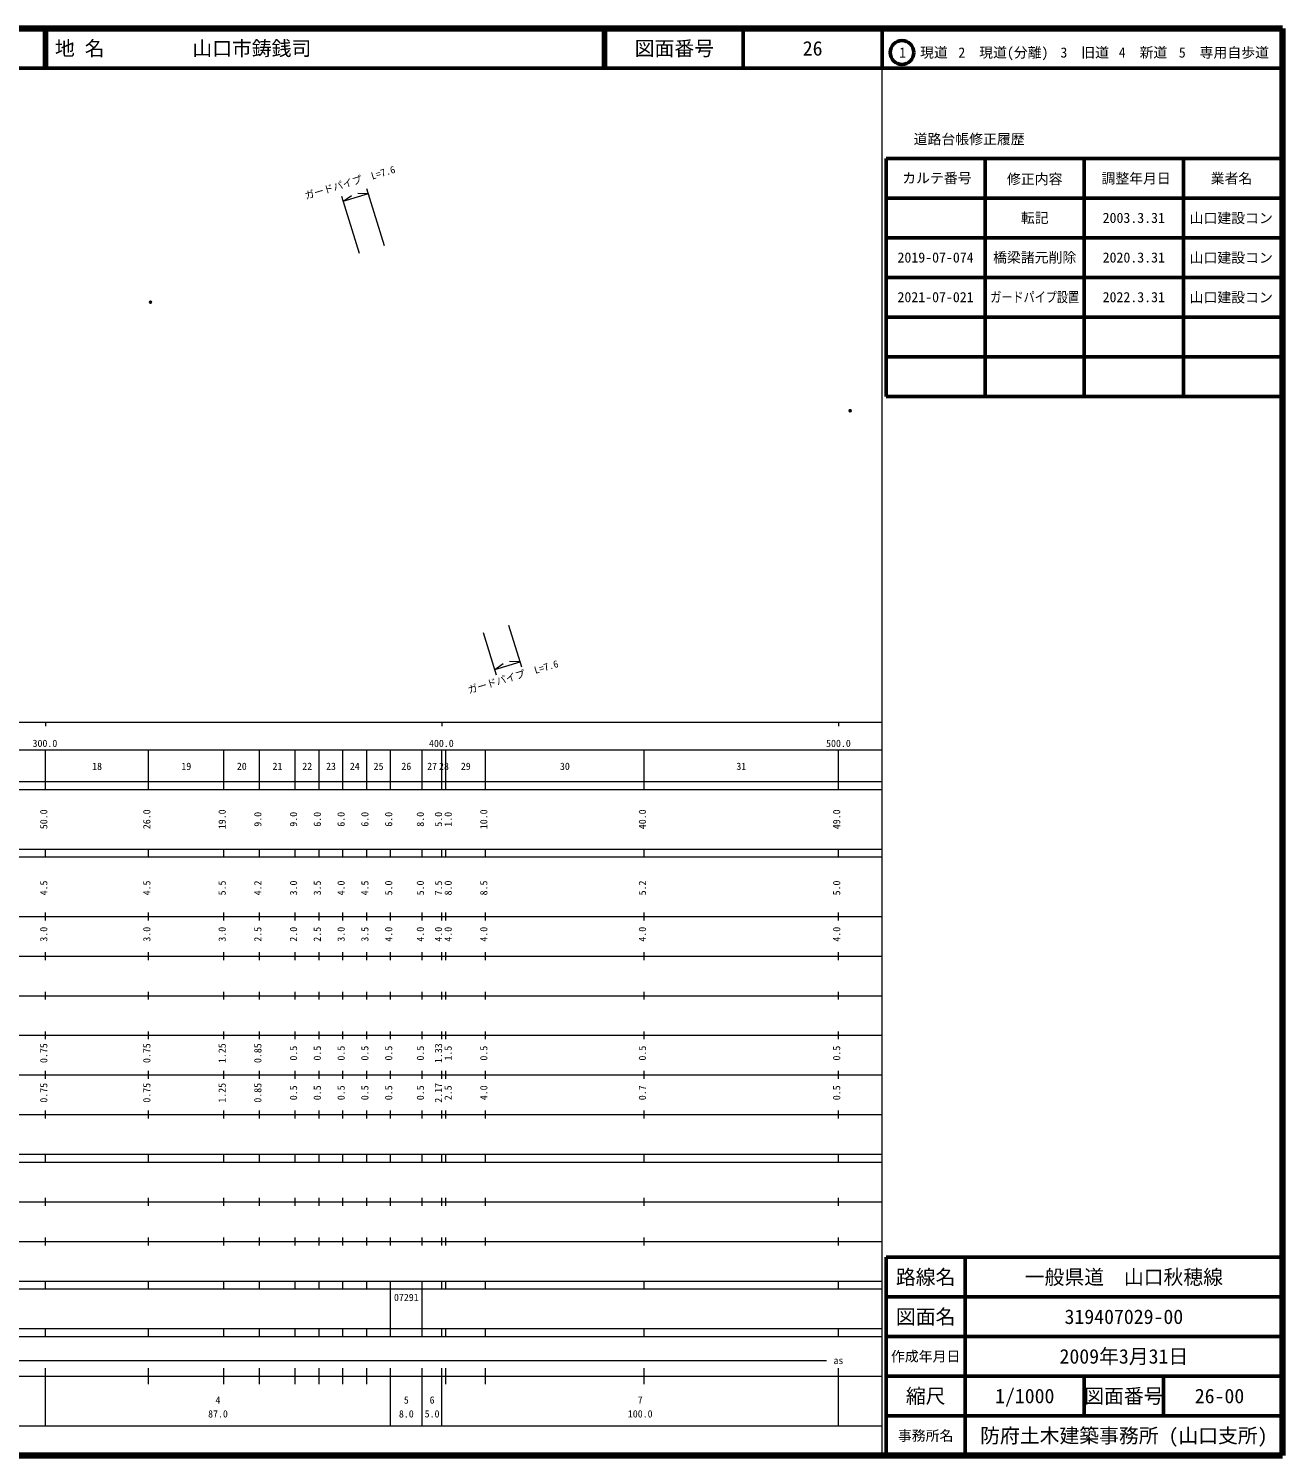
# Model space of a CAD drawing. Units: millimetres on the paper, with parts at other scales. Extents: x 40 to 680, y 20 to 380.
# Drawn here: x 363.7 to 680, y 20 to 380 of the extents above; entities that cross this region are included whole.
import ezdxf
from ezdxf.enums import TextEntityAlignment as Align

# ---------------------------------------------------------------- set-up
doc = ezdxf.new("R2010")
doc.units = ezdxf.units.MM
doc.header["$PDMODE"] = 32
doc.header["$PDSIZE"] = 0.5
doc.layers.add('M-OTRS', color=6, linetype='Continuous')
doc.layers.add('M-TTL-TXT', color=7, linetype='Continuous')
for name, color, linetype, lineweight in [('M-STR-HTXT', 7, 'Continuous', 13), ('M-TTL', 2, 'Continuous', 140), ('M-TTL-BAND', 7, 'Continuous', 13), ('M-TTL-FRAM', 2, 'Continuous', 50), ('M-TTL-LINE', 7, 'Continuous', 50)]:
    doc.layers.add(name, color=color, linetype=linetype, lineweight=lineweight)
doc.styles.add('ＭＳ ゴシック', font='')
doc.styles.get('ＭＳ ゴシック').set_extended_font_data('MS Gothic')

msp = doc.modelspace()

# ---------------------------------------------------------------- linework, layer by layer
at = {"layer": 'M-OTRS'}
for p in [(394.471, 310.959), (570.961, 283.587)]:
    msp.add_point(p, dxfattribs=at)
at = {"layer": 'M-STR-HTXT'}
for p, q in [((448.979, 339.678), (453.436, 325.296)), ((442.615, 337.706), (447.073, 323.324)), ((449.411, 338.282), (443.027, 336.376)), ((443.027, 336.376), (445.184, 337.889)), ((449.411, 338.282), (446.777, 338.365)), ((481.742, 216.89), (478.43, 227.576)), ((488.106, 218.862), (484.838, 229.406)), ((481.31, 218.286), (487.694, 220.192)), ((481.31, 218.286), (483.467, 219.799)), ((487.694, 220.192), (485.06, 220.275))]:
    msp.add_line(p, q, dxfattribs=at)
at = {"layer": 'M-TTL'}
for p, q in [((680, 380), (40, 380)), ((680, 20), (680, 380)), ((40, 20), (680, 20))]:
    msp.add_line(p, q, dxfattribs=at)
at = {"layer": 'M-TTL-BAND'}
for p, q in [((579, 20), (579, 370)), ((40, 205), (579, 205)), ((368, 205), (368, 204)), ((468, 205), (468, 204)), ((568, 205), (568, 204)), ((68, 198), (579, 198)), ((368, 188), (368, 198)), ((394, 188), (394, 198)), ((413, 188), (413, 198)), ((422, 188), (422, 198)), ((431, 188), (431, 198)), ((437, 188), (437, 198)), ((443, 188), (443, 198)), ((449, 188), (449, 198)), ((455, 188), (455, 198)), ((463, 188), (463, 198)), ((468, 188), (468, 198)), ((469, 188), (469, 198)), ((479, 188), (479, 198)), ((519, 188), (519, 198)), ((568, 188), (568, 198)), ((40, 190), (579, 190)), ((40, 188), (579, 188)), ((40, 173), (579, 173)), ((368, 171), (368, 173)), ((394, 171), (394, 173)), ((413, 171), (413, 173)), ((422, 171), (422, 173)), ((431, 171), (431, 173)), ((437, 171), (437, 173)), ((443, 171), (443, 173)), ((449, 171), (449, 173)), ((455, 171), (455, 173)), ((463, 171), (463, 173)), ((468, 171), (468, 173)), ((469, 171), (469, 173)), ((479, 171), (479, 173)), ((519, 171), (519, 173)), ((568, 171), (568, 173)), ((40, 171), (579, 171)), ((40, 156), (579, 156)), ((368, 155), (368, 157)), ((394, 155), (394, 157)), ((413, 155), (413, 157)), ((422, 155), (422, 157)), ((431, 155), (431, 157)), ((437, 155), (437, 157)), ((443, 155), (443, 157)), ((449, 155), (449, 157)), ((455, 155), (455, 157)), ((463, 155), (463, 157)), ((468, 155), (468, 157)), ((469, 155), (469, 157)), ((479, 155), (479, 157)), ((519, 155), (519, 157)), ((568, 155), (568, 157)), ((46, 146), (579, 146)), ((368, 145), (368, 147)), ((394, 145), (394, 147)), ((413, 145), (413, 147)), ((422, 145), (422, 147)), ((431, 145), (431, 147)), ((437, 145), (437, 147)), ((443, 145), (443, 147)), ((449, 145), (449, 147)), ((455, 145), (455, 147)), ((463, 145), (463, 147)), ((468, 145), (468, 147)), ((469, 145), (469, 147)), ((479, 145), (479, 147)), ((519, 145), (519, 147)), ((568, 145), (568, 147)), ((368, 135), (368, 137)), ((394, 135), (394, 137)), ((413, 135), (413, 137)), ((422, 135), (422, 137)), ((431, 135), (431, 137)), ((437, 135), (437, 137)), ((443, 135), (443, 137)), ((449, 135), (449, 137)), ((455, 135), (455, 137)), ((463, 135), (463, 137)), ((468, 135), (468, 137)), ((469, 135), (469, 137)), ((479, 135), (479, 137)), ((519, 135), (519, 137)), ((568, 135), (568, 137)), ((52, 136), (579, 136)), ((46, 126), (579, 126)), ((368, 125), (368, 127)), ((394, 125), (394, 127)), ((413, 125), (413, 127)), ((422, 125), (422, 127)), ((431, 125), (431, 127)), ((437, 125), (437, 127)), ((443, 125), (443, 127)), ((449, 125), (449, 127)), ((455, 125), (455, 127)), ((463, 125), (463, 127)), ((468, 125), (468, 127)), ((469, 125), (469, 127)), ((479, 125), (479, 127)), ((519, 125), (519, 127)), ((568, 125), (568, 127)), ((52, 116), (579, 116)), ((368, 115), (368, 117)), ((394, 115), (394, 117)), ((413, 115), (413, 117)), ((422, 115), (422, 117)), ((431, 115), (431, 117)), ((437, 115), (437, 117)), ((443, 115), (443, 117)), ((449, 115), (449, 117)), ((455, 115), (455, 117)), ((463, 115), (463, 117)), ((468, 115), (468, 117)), ((469, 115), (469, 117)), ((479, 115), (479, 117)), ((519, 115), (519, 117)), ((568, 115), (568, 117)), ((46, 106), (579, 106)), ((368, 105), (368, 107)), ((394, 105), (394, 107)), ((413, 105), (413, 107)), ((422, 105), (422, 107)), ((431, 105), (431, 107)), ((437, 105), (437, 107)), ((443, 105), (443, 107)), ((449, 105), (449, 107)), ((455, 105), (455, 107)), ((463, 105), (463, 107)), ((468, 105), (468, 107)), ((469, 105), (469, 107)), ((479, 105), (479, 107)), ((519, 105), (519, 107)), ((568, 105), (568, 107)), ((40, 96), (579, 96)), ((40, 94), (579, 94)), ((368, 94), (368, 96)), ((394, 94), (394, 96)), ((413, 94), (413, 96)), ((422, 94), (422, 96)), ((431, 94), (431, 96)), ((437, 94), (437, 96)), ((443, 94), (443, 96)), ((449, 94), (449, 96)), ((455, 94), (455, 96)), ((463, 94), (463, 96)), ((468, 94), (468, 96)), ((469, 94), (469, 96)), ((479, 94), (479, 96)), ((519, 94), (519, 96)), ((568, 94), (568, 96)), ((49, 84), (579, 84)), ((368, 83), (368, 85)), ((394, 83), (394, 85)), ((413, 83), (413, 85)), ((422, 83), (422, 85)), ((431, 83), (431, 85)), ((437, 83), (437, 85)), ((443, 83), (443, 85)), ((449, 83), (449, 85)), ((455, 83), (455, 85)), ((463, 83), (463, 85)), ((468, 83), (468, 85)), ((469, 83), (469, 85)), ((479, 83), (479, 85)), ((519, 83), (519, 85)), ((568, 83), (568, 85)), ((40, 74), (579, 74)), ((368, 73), (368, 75)), ((394, 73), (394, 75)), ((413, 73), (413, 75)), ((422, 73), (422, 75)), ((431, 73), (431, 75)), ((437, 73), (437, 75)), ((443, 73), (443, 75)), ((449, 73), (449, 75)), ((455, 73), (455, 75)), ((463, 73), (463, 75)), ((468, 73), (468, 75)), ((469, 73), (469, 75)), ((479, 73), (479, 75)), ((519, 73), (519, 75)), ((568, 73), (568, 75)), ((40, 64), (579, 64)), ((40, 62), (579, 62)), ((368, 62), (368, 64)), ((394, 62), (394, 64)), ((413, 62), (413, 64)), ((422, 62), (422, 64)), ((431, 62), (431, 64)), ((437, 62), (437, 64)), ((443, 62), (443, 64)), ((449, 62), (449, 64)), ((455, 62), (455, 64)), ((455, 52), (455, 62)), ((463, 62), (463, 64)), ((463, 52), (463, 62)), ((468, 62), (468, 64)), ((469, 62), (469, 64)), ((479, 62), (479, 64)), ((519, 62), (519, 64)), ((568, 62), (568, 64)), ((40, 52), (579, 52)), ((368, 50), (368, 52)), ((394, 50), (394, 52)), ((413, 50), (413, 52)), ((422, 50), (422, 52)), ((431, 50), (431, 52)), ((437, 50), (437, 52)), ((443, 50), (443, 52)), ((449, 50), (449, 52)), ((455, 50), (455, 52)), ((463, 50), (463, 52)), ((468, 50), (468, 52)), ((469, 50), (469, 52)), ((479, 50), (479, 52)), ((519, 50), (519, 52)), ((568, 50), (568, 52)), ((40, 50), (579, 50)), ((71, 44), (565, 44)), ((40, 40), (579, 40)), ((368, 27.5), (368, 42)), ((394, 38), (394, 42)), ((413, 38), (413, 42)), ((422, 38), (422, 42)), ((431, 38), (431, 42)), ((437, 38), (437, 42)), ((443, 38), (443, 42)), ((449, 38), (449, 42)), ((455, 27.5), (455, 42)), ((463, 27.5), (463, 42)), ((468, 27.5), (468, 42)), ((469, 38), (469, 42)), ((479, 38), (479, 42)), ((519, 38), (519, 42)), ((568, 27.5), (568, 42)), ((68, 27.5), (579, 27.5))]:
    msp.add_line(p, q, dxfattribs=at)
at = {"layer": 'M-TTL-FRAM'}
for p, q in [((580, 347.197), (580, 287.197)), ((580, 347.197), (680, 347.197)), ((580, 287.197), (680, 287.197)), ((680, 70), (580, 70)), ((580, 70), (580, 20))]:
    msp.add_line(p, q, dxfattribs=at)
at = {"layer": 'M-TTL-LINE'}
for p, q in [((367.75, 380), (367.75, 370)), ((368.25, 380), (368.25, 370)), ((508.747, 380), (508.747, 370)), ((509.247, 380), (509.247, 370)), ((543.997, 380), (543.997, 370)), ((579, 380), (579, 370)), ((40, 370), (680, 370)), ((605, 347.197), (605, 287.197)), ((630, 347.197), (630, 287.197)), ((655, 347.197), (655, 287.197)), ((580, 337.197), (680, 337.197)), ((580, 327.197), (680, 327.197)), ((580, 317.197), (680, 317.197)), ((580, 307.197), (680, 307.197)), ((580, 297.197), (680, 297.197)), ((600, 70), (600, 20)), ((680, 60), (580, 60)), ((680, 50), (580, 50)), ((680, 40), (580, 40)), ((630, 40), (630, 30)), ((650, 40), (650, 30)), ((680, 30), (580, 30))]:
    msp.add_line(p, q, dxfattribs=at)
msp.add_circle((584.031, 373.958), 3, dxfattribs=at)

# ---------------------------------------------------------------- texts
at = {"layer": 'M-STR-HTXT', "style": 'ＭＳ ゴシック'}
for p in [(445.173, 339.741), (486.327, 215.038)]:
    msp.add_text('ガードパイプ\u3000L=7.6', height=1.833, rotation=16.629, dxfattribs=at).set_placement(p, align=Align.BOTTOM_CENTER)
at = {"layer": 'M-TTL-BAND', "style": 'ＭＳ ゴシック'}
for s, p in [('300.0', (367.844, 198.195)), ('400.0', (467.844, 198.195)), ('500.0', (568, 198.195)), ('18', (381, 192.405)), ('19', (403.5, 192.405)), ('20', (417.5, 192.405)), ('21', (426.5, 192.405)), ('22', (434, 192.405)), ('23', (440, 192.405)), ('24', (446, 192.405)), ('25', (452, 192.405)), ('26', (459, 192.405)), ('27', (465.5, 192.405)), ('28', (468.5, 192.405)), ('29', (474, 192.405)), ('30', (499, 192.405)), ('31', (543.5, 192.405)), ('07291', (459, 58.405)), ('as', (568, 42.5)), ('4', (411.5, 32.523)), ('5', (459, 32.523)), ('6', (465.5, 32.523)), ('7', (518, 32.523)), ('87.0', (411.5, 29.033)), ('8.0', (459, 29.033)), ('5.0', (465.5, 29.033)), ('100.0', (518, 29.033))]:
    msp.add_text(s, height=1.833, dxfattribs=at).set_placement(p, align=Align.BOTTOM_CENTER)
for s, p in [('50.0', (369, 180.5)), ('26.0', (395, 180.5)), ('19.0', (414, 180.5)), ('9.0', (423, 180.5)), ('9.0', (432, 180.5)), ('6.0', (438, 180.5)), ('6.0', (444, 180.5)), ('6.0', (450, 180.5)), ('6.0', (456, 180.5)), ('8.0', (464, 180.5)), ('5.0', (468.567, 180.5)), ('1.0', (471.009, 180.5)), ('10.0', (480, 180.5)), ('40.0', (520, 180.5)), ('49.0', (569, 180.5)), ('4.5', (369, 163.174)), ('4.5', (395, 163.174)), ('5.5', (414, 163.174)), ('4.2', (423, 163.174)), ('3.0', (432, 163.174)), ('3.5', (438, 163.174)), ('4.0', (444, 163.174)), ('4.5', (450, 163.174)), ('5.0', (456, 163.174)), ('5.0', (464, 163.174)), ('7.5', (468.567, 163.174)), ('8.0', (471.009, 163.174)), ('8.5', (480, 163.174)), ('5.2', (520, 163.174)), ('5.0', (569, 163.174)), ('3.0', (369, 151.5)), ('3.0', (395, 151.5)), ('3.0', (414, 151.5)), ('2.5', (423, 151.5)), ('2.0', (432, 151.5)), ('2.5', (438, 151.5)), ('3.0', (444, 151.5)), ('3.5', (450, 151.5)), ('4.0', (456, 151.5)), ('4.0', (464, 151.5)), ('4.0', (468.567, 151.5)), ('4.0', (471.009, 151.5)), ('4.0', (480, 151.5)), ('4.0', (520, 151.5)), ('4.0', (569, 151.5)), ('0.75', (369, 121.5)), ('0.75', (395, 121.5)), ('1.25', (414, 121.5)), ('0.85', (423, 121.5)), ('0.5', (432, 121.5)), ('0.5', (438, 121.5)), ('0.5', (444, 121.5)), ('0.5', (450, 121.5)), ('0.5', (456, 121.5)), ('0.5', (464, 121.5)), ('1.33', (468.567, 121.5)), ('1.5', (471.009, 121.5)), ('0.5', (480, 121.5)), ('0.5', (520, 121.5)), ('0.5', (569, 121.5)), ('0.75', (369, 111.5)), ('0.75', (395, 111.5)), ('1.25', (414, 111.5)), ('0.85', (423, 111.5)), ('0.5', (432, 111.5)), ('0.5', (438, 111.5)), ('0.5', (444, 111.5)), ('0.5', (450, 111.5)), ('0.5', (456, 111.5)), ('0.5', (464, 111.5)), ('2.17', (468.567, 111.5)), ('2.5', (471.009, 111.5)), ('4.0', (480, 111.5)), ('0.7', (520, 111.5)), ('0.5', (569, 111.5))]:
    msp.add_text(s, height=1.833, rotation=90, dxfattribs=at).set_placement(p, align=Align.BOTTOM_CENTER)
at = {"layer": 'M-TTL-TXT', "style": 'ＭＳ ゴシック'}
for s, p in [('地 名', (370.38, 375)), ('山口市鋳銭司', (405.024, 375))]:
    msp.add_text(s, height=3.666, dxfattribs=at).set_placement(p, align=Align.MIDDLE_LEFT)
for s, height, p in [('図面番号', 3.666, (526.622, 375)), ('26', 3.666, (561.497, 375)), ('1\u3000現道', 2.566, (589.448, 373.958)), ('2\u3000現道(分離)', 2.566, (609.619, 373.958)), ('3\u3000旧道', 2.566, (630.121, 373.958)), ('4\u3000新道', 2.566, (644.824, 373.958)), ('5\u3000専用自歩道', 2.566, (665.228, 373.958)), ('道路台帳修正履歴', 2.566, (600.968, 352.113)), ('カルテ番号', 2.566, (592.839, 342.277)), ('修正内容', 2.566, (617.509, 342.023)), ('調整年月日', 2.566, (643.089, 342.197)), ('業者名', 2.566, (667.134, 342.197)), ('転記', 2.566, (617.5, 332.245)), ('2003.3.31', 2.566, (642.5, 332.245)), ('山口建設コン', 2.566, (667.077, 332.189)), ('2019-07-074', 2.566, (592.5, 322.245)), ('橋梁諸元削除', 2.566, (617.5, 322.245)), ('2020.3.31', 2.566, (642.5, 322.245)), ('山口建設コン', 2.566, (667.077, 322.189)), ('2021-07-021', 2.566, (592.5, 312.245)), ('2022.3.31', 2.566, (642.5, 312.245)), ('山口建設コン', 2.566, (667.077, 312.189)), ('路線名', 3.666, (590, 65)), ('路線名', 3.666, (590, 65)), ('一般県道\u3000山口秋穂線', 3.666, (640, 65)), ('図面名', 3.666, (590, 55)), ('図面名', 3.666, (590, 55)), ('319407029-00', 3.666, (640, 55)), ('2009年3月31日', 3.666, (640, 45)), ('作成年月日', 2.566, (590, 45)), ('作成年月日', 2.566, (590, 45)), ('縮尺', 3.666, (590, 35)), ('縮尺', 3.666, (590, 35)), ('1/1000', 3.666, (615, 35)), ('図面番号', 3.666, (640, 35)), ('図面番号', 3.666, (640, 35)), ('26-00', 3.666, (664.125, 35)), ('事務所名', 2.566, (590, 25)), ('事務所名', 2.566, (590, 25)), ('防府土木建築事務所 (山口支所)', 3.666, (640, 25))]:
    msp.add_text(s, height=height, dxfattribs=at).set_placement(p, align=Align.MIDDLE_CENTER)
at = {"layer": 'M-TTL-TXT', "style": 'ＭＳ ゴシック', "width": 0.8}
msp.add_text('ガードパイプ設置', height=2.566, dxfattribs=at).set_placement((617.5, 312.245), align=Align.MIDDLE_CENTER)

doc.saveas('drawing.dxf')
